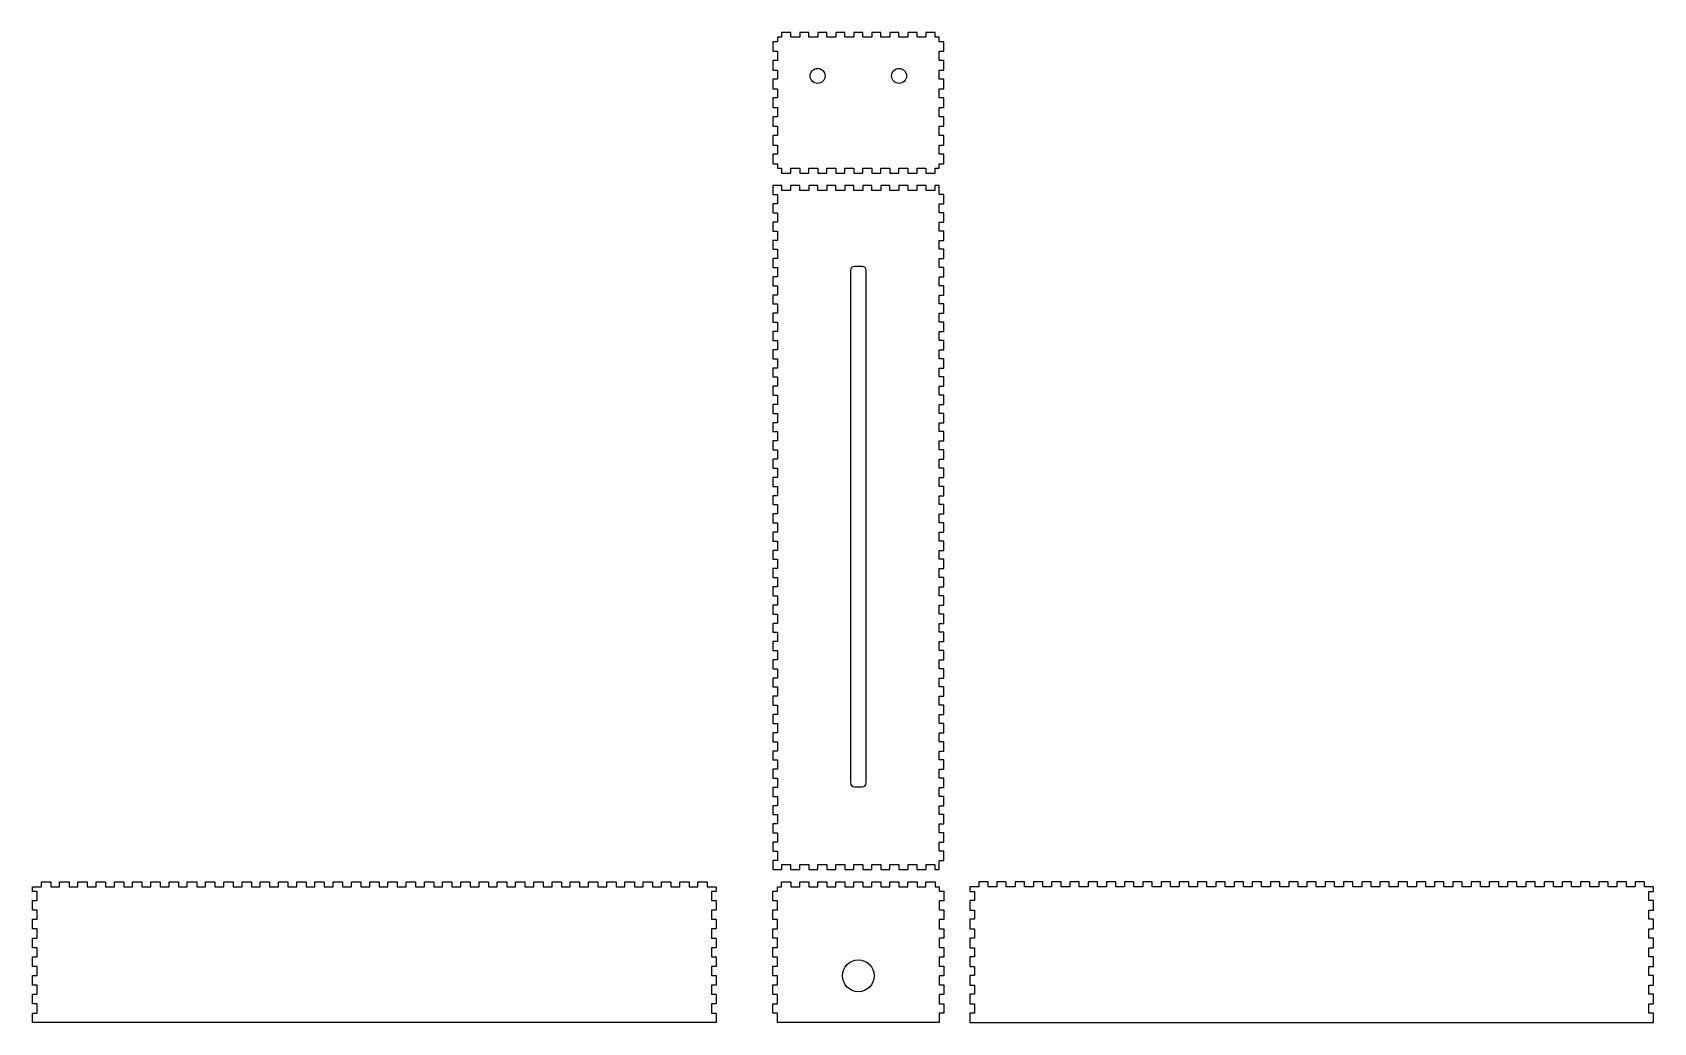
# Model space of a CAD drawing. Header units: millimetres. Extents: x -3740 to 1472, y -3901 to 3077.
# Drawn here: x -2667 to -1339, y -3901 to -3090 of the extents above; entities that cross this region are included whole.
import ezdxf

# ---------------------------------------------------------------- set-up
doc = ezdxf.new("R2010")
doc.units = ezdxf.units.MM
doc.layers.get('0').update_dxf_attribs({"true_color": 0xe7f0ff})
doc.layers.add('DEFAULT', color=7, linetype='Continuous')

msp = doc.modelspace()

# ---------------------------------------------------------------- linework, layer by layer
at = {"color": 5}
for points in [[(-2056.62, -3136.178), (-2056.62, -3143.658), (-2060.62, -3143.658), (-2060.62, -3151.538), (-2056.62, -3151.538), (-2056.62, -3159.018), (-2060.62, -3159.018), (-2060.62, -3166.898), (-2056.62, -3166.898), (-2056.62, -3174.378), (-2060.62, -3174.378), (-2060.62, -3182.258), (-2056.62, -3182.258), (-2056.62, -3189.738), (-2060.62, -3189.738), (-2060.62, -3197.618), (-2056.62, -3197.618), (-2056.62, -3201.198), (-2053.341, -3201.198), (-2053.341, -3205.198), (-2045.763, -3205.198), (-2045.763, -3201.198), (-2038.584, -3201.198), (-2038.584, -3205.198), (-2031.005, -3205.198), (-2031.005, -3201.198), (-2023.826, -3201.198), (-2023.826, -3205.198), (-2016.247, -3205.198), (-2016.247, -3201.198), (-2009.068, -3201.198), (-2009.068, -3205.198), (-2001.489, -3205.198), (-2001.489, -3201.198), (-1994.31, -3201.198), (-1994.31, -3205.198), (-1986.731, -3205.198), (-1986.731, -3201.198), (-1979.552, -3201.198), (-1979.552, -3205.198), (-1971.973, -3205.198), (-1971.973, -3201.198), (-1964.794, -3201.198), (-1964.794, -3205.198), (-1957.215, -3205.198), (-1957.215, -3201.198), (-1950.036, -3201.198), (-1950.036, -3205.198), (-1942.457, -3205.198), (-1942.457, -3201.198), (-1935.278, -3201.198), (-1935.278, -3205.198), (-1927.699, -3205.198), (-1927.699, -3201.198), (-1924.42, -3201.198), (-1924.42, -3197.618), (-1920.42, -3197.618), (-1920.42, -3189.738), (-1924.42, -3189.738), (-1924.42, -3182.258), (-1920.42, -3182.258), (-1920.42, -3174.378), (-1924.42, -3174.378), (-1924.42, -3166.898), (-1920.42, -3166.898), (-1920.42, -3159.018), (-1924.42, -3159.018), (-1924.42, -3151.538), (-1920.42, -3151.538), (-1920.42, -3143.658), (-1924.42, -3143.658), (-1924.42, -3136.178), (-1920.42, -3136.178), (-1920.42, -3128.298), (-1924.42, -3128.298), (-1924.42, -3120.818), (-1920.42, -3120.818), (-1920.42, -3112.938), (-1924.42, -3112.938), (-1924.42, -3105.458), (-1920.42, -3105.458), (-1920.42, -3097.578), (-1924.42, -3097.578), (-1924.42, -3093.998), (-1927.699, -3093.998), (-1927.699, -3089.998), (-1935.278, -3089.998), (-1935.278, -3093.998), (-1942.457, -3093.998), (-1942.457, -3089.998), (-1950.036, -3089.998), (-1950.036, -3093.998), (-1957.215, -3093.998), (-1957.215, -3089.998), (-1964.794, -3089.998), (-1964.794, -3093.998), (-1971.973, -3093.998), (-1971.973, -3089.998), (-1979.552, -3089.998), (-1979.552, -3093.998), (-1986.731, -3093.998), (-1986.731, -3089.998), (-1994.31, -3089.998), (-1994.31, -3093.998), (-2001.489, -3093.998), (-2001.489, -3089.998), (-2009.068, -3089.998), (-2009.068, -3093.998), (-2016.247, -3093.998), (-2016.247, -3089.998), (-2023.826, -3089.998), (-2023.826, -3093.998), (-2031.005, -3093.998), (-2031.005, -3089.998), (-2038.584, -3089.998), (-2038.584, -3093.998), (-2045.763, -3093.998), (-2045.763, -3089.998), (-2053.341, -3089.998), (-2053.341, -3093.998), (-2056.62, -3093.998), (-2056.62, -3097.578), (-2060.62, -3097.578), (-2060.62, -3105.458), (-2056.62, -3105.458), (-2056.62, -3112.938), (-2060.62, -3112.938), (-2060.62, -3120.818), (-2056.62, -3120.818), (-2056.62, -3128.298), (-2060.62, -3128.298), (-2060.62, -3136.178)], [(-2056.62, -3222.767), (-2056.62, -3230.437), (-2060.62, -3230.437), (-2060.62, -3237.706), (-2056.62, -3237.706), (-2056.62, -3245.375), (-2060.62, -3245.375), (-2060.62, -3252.645), (-2056.62, -3252.645), (-2056.62, -3260.314), (-2060.62, -3260.314), (-2060.62, -3267.584), (-2056.62, -3267.584), (-2056.62, -3275.253), (-2060.62, -3275.253), (-2060.62, -3282.522), (-2056.62, -3282.522), (-2056.62, -3290.191), (-2060.62, -3290.191), (-2060.62, -3297.46), (-2056.62, -3297.46), (-2056.62, -3305.13), (-2060.62, -3305.13), (-2060.62, -3312.399), (-2056.62, -3312.399), (-2056.62, -3320.069), (-2060.62, -3320.069), (-2060.62, -3327.338), (-2056.62, -3327.338), (-2056.62, -3335.008), (-2060.62, -3335.008), (-2060.62, -3342.277), (-2056.62, -3342.277), (-2056.62, -3349.946), (-2060.62, -3349.946), (-2060.62, -3357.216), (-2056.62, -3357.216), (-2056.62, -3364.884), (-2060.62, -3364.884), (-2060.62, -3372.154), (-2056.62, -3372.154), (-2056.62, -3379.823), (-2060.62, -3379.823), (-2060.62, -3387.093), (-2056.62, -3387.093), (-2056.62, -3394.762), (-2060.62, -3394.762), (-2060.62, -3402.031), (-2056.62, -3402.031), (-2056.62, -3409.701), (-2060.62, -3409.701), (-2060.62, -3416.97), (-2056.62, -3416.97), (-2056.62, -3424.64), (-2060.62, -3424.64), (-2060.62, -3431.909), (-2056.62, -3431.909), (-2056.62, -3439.578), (-2060.62, -3439.578), (-2060.62, -3446.848), (-2056.62, -3446.848), (-2056.62, -3454.517), (-2060.62, -3454.517), (-2060.62, -3461.786), (-2056.62, -3461.786), (-2056.62, -3469.455), (-2060.62, -3469.455), (-2060.62, -3476.725), (-2056.62, -3476.725), (-2056.62, -3484.394), (-2060.62, -3484.394), (-2060.62, -3491.663), (-2056.62, -3491.663), (-2056.62, -3499.333), (-2060.62, -3499.333), (-2060.62, -3506.602), (-2056.62, -3506.602), (-2056.62, -3514.272), (-2060.62, -3514.272), (-2060.62, -3521.541), (-2056.62, -3521.541), (-2056.62, -3529.21), (-2060.62, -3529.21), (-2060.62, -3536.479), (-2056.62, -3536.479), (-2056.62, -3544.149), (-2060.62, -3544.149), (-2060.62, -3551.418), (-2056.62, -3551.418), (-2056.62, -3559.087), (-2060.62, -3559.087), (-2060.62, -3566.357), (-2056.62, -3566.357), (-2056.62, -3574.026), (-2060.62, -3574.026), (-2060.62, -3581.296), (-2056.62, -3581.296), (-2056.62, -3588.965), (-2060.62, -3588.965), (-2060.62, -3596.234), (-2056.62, -3596.234), (-2056.62, -3603.904), (-2060.62, -3603.904), (-2060.62, -3611.173), (-2056.62, -3611.173), (-2056.62, -3618.842), (-2060.62, -3618.842), (-2060.62, -3626.111), (-2056.62, -3626.111), (-2056.62, -3633.781), (-2060.62, -3633.781), (-2060.62, -3641.05), (-2056.62, -3641.05), (-2056.62, -3648.72), (-2060.62, -3648.72), (-2060.62, -3655.989), (-2056.62, -3655.989), (-2056.62, -3663.658), (-2060.62, -3663.658), (-2060.62, -3670.928), (-2056.62, -3670.928), (-2056.62, -3678.597), (-2060.62, -3678.597), (-2060.62, -3685.866), (-2056.62, -3685.866), (-2056.62, -3693.536), (-2060.62, -3693.536), (-2060.62, -3700.805), (-2056.62, -3700.805), (-2056.62, -3708.474), (-2060.62, -3708.474), (-2060.62, -3715.744), (-2056.62, -3715.744), (-2056.62, -3723.413), (-2060.62, -3723.413), (-2060.62, -3730.682), (-2056.62, -3730.682), (-2056.62, -3738.352), (-2060.62, -3738.352), (-2060.62, -3745.621), (-2056.62, -3745.621), (-2056.62, -3753.29), (-2060.62, -3753.29), (-2060.62, -3760.56), (-2056.62, -3760.56), (-2056.62, -3768.229), (-2060.62, -3768.229), (-2060.62, -3775.598), (-2053.141, -3775.598), (-2053.141, -3771.598), (-2045.963, -3771.598), (-2045.963, -3775.598), (-2038.384, -3775.598), (-2038.384, -3771.598), (-2031.205, -3771.598), (-2031.205, -3775.598), (-2023.626, -3775.598), (-2023.626, -3771.598), (-2016.447, -3771.598), (-2016.447, -3775.598), (-2008.868, -3775.598), (-2008.868, -3771.598), (-2001.689, -3771.598), (-2001.689, -3775.598), (-1994.11, -3775.598), (-1994.11, -3771.598), (-1986.931, -3771.598), (-1986.931, -3775.598), (-1979.352, -3775.598), (-1979.352, -3771.598), (-1972.173, -3771.598), (-1972.173, -3775.598), (-1964.594, -3775.598), (-1964.594, -3771.598), (-1957.415, -3771.598), (-1957.415, -3775.598), (-1949.836, -3775.598), (-1949.836, -3771.598), (-1942.657, -3771.598), (-1942.657, -3775.598), (-1935.078, -3775.598), (-1935.078, -3771.598), (-1927.899, -3771.598), (-1927.899, -3775.598), (-1924.42, -3775.598), (-1924.42, -3768.229), (-1920.42, -3768.229), (-1920.42, -3760.56), (-1924.42, -3760.56), (-1924.42, -3753.29), (-1920.42, -3753.29), (-1920.42, -3745.621), (-1924.42, -3745.621), (-1924.42, -3738.352), (-1920.42, -3738.352), (-1920.42, -3730.682), (-1924.42, -3730.682), (-1924.42, -3723.413), (-1920.42, -3723.413), (-1920.42, -3715.744), (-1924.42, -3715.744), (-1924.42, -3708.474), (-1920.42, -3708.474), (-1920.42, -3700.805), (-1924.42, -3700.805), (-1924.42, -3693.536), (-1920.42, -3693.536), (-1920.42, -3685.866), (-1924.42, -3685.866), (-1924.42, -3678.597), (-1920.42, -3678.597), (-1920.42, -3670.928), (-1924.42, -3670.928), (-1924.42, -3663.658), (-1920.42, -3663.658), (-1920.42, -3655.989), (-1924.42, -3655.989), (-1924.42, -3648.72), (-1920.42, -3648.72), (-1920.42, -3641.05), (-1924.42, -3641.05), (-1924.42, -3633.781), (-1920.42, -3633.781), (-1920.42, -3626.111), (-1924.42, -3626.111), (-1924.42, -3618.842), (-1920.42, -3618.842), (-1920.42, -3611.173), (-1924.42, -3611.173), (-1924.42, -3603.904), (-1920.42, -3603.904), (-1920.42, -3596.234), (-1924.42, -3596.234), (-1924.42, -3588.965), (-1920.42, -3588.965), (-1920.42, -3581.296), (-1924.42, -3581.296), (-1924.42, -3574.026), (-1920.42, -3574.026), (-1920.42, -3566.357), (-1924.42, -3566.357), (-1924.42, -3559.087), (-1920.42, -3559.087), (-1920.42, -3551.418), (-1924.42, -3551.418), (-1924.42, -3544.149), (-1920.42, -3544.149), (-1920.42, -3536.479), (-1924.42, -3536.479), (-1924.42, -3529.21), (-1920.42, -3529.21), (-1920.42, -3521.541), (-1924.42, -3521.541), (-1924.42, -3514.272), (-1920.42, -3514.272), (-1920.42, -3506.602), (-1924.42, -3506.602), (-1924.42, -3499.333), (-1920.42, -3499.333), (-1920.42, -3491.663), (-1924.42, -3491.663), (-1924.42, -3484.394), (-1920.42, -3484.394), (-1920.42, -3476.725), (-1924.42, -3476.725), (-1924.42, -3469.455), (-1920.42, -3469.455), (-1920.42, -3461.786), (-1924.42, -3461.786), (-1924.42, -3454.517), (-1920.42, -3454.517), (-1920.42, -3446.848), (-1924.42, -3446.848), (-1924.42, -3439.578), (-1920.42, -3439.578), (-1920.42, -3431.909), (-1924.42, -3431.909), (-1924.42, -3424.64), (-1920.42, -3424.64), (-1920.42, -3416.97), (-1924.42, -3416.97), (-1924.42, -3409.701), (-1920.42, -3409.701), (-1920.42, -3402.031), (-1924.42, -3402.031), (-1924.42, -3394.762), (-1920.42, -3394.762), (-1920.42, -3387.093), (-1924.42, -3387.093), (-1924.42, -3379.823), (-1920.42, -3379.823), (-1920.42, -3372.154), (-1924.42, -3372.154), (-1924.42, -3364.884), (-1920.42, -3364.884), (-1920.42, -3357.216), (-1924.42, -3357.216), (-1924.42, -3349.946), (-1920.42, -3349.946), (-1920.42, -3342.277), (-1924.42, -3342.277), (-1924.42, -3335.008), (-1920.42, -3335.008), (-1920.42, -3327.338), (-1924.42, -3327.338), (-1924.42, -3320.069), (-1920.42, -3320.069), (-1920.42, -3312.399), (-1924.42, -3312.399), (-1924.42, -3305.13), (-1920.42, -3305.13), (-1920.42, -3297.46), (-1924.42, -3297.46), (-1924.42, -3290.191), (-1920.42, -3290.191), (-1920.42, -3282.522), (-1924.42, -3282.522), (-1924.42, -3275.253), (-1920.42, -3275.253), (-1920.42, -3267.584), (-1924.42, -3267.584), (-1924.42, -3260.314), (-1920.42, -3260.314), (-1920.42, -3252.645), (-1924.42, -3252.645), (-1924.42, -3245.375), (-1920.42, -3245.375), (-1920.42, -3237.706), (-1924.42, -3237.706), (-1924.42, -3230.437), (-1920.42, -3230.437), (-1920.42, -3222.767), (-1924.42, -3222.767), (-1924.42, -3215.398), (-1927.899, -3215.398), (-1927.899, -3219.398), (-1935.078, -3219.398), (-1935.078, -3215.398), (-1942.657, -3215.398), (-1942.657, -3219.398), (-1949.836, -3219.398), (-1949.836, -3215.398), (-1957.415, -3215.398), (-1957.415, -3219.398), (-1964.594, -3219.398), (-1964.594, -3215.398), (-1972.173, -3215.398), (-1972.173, -3219.398), (-1979.352, -3219.398), (-1979.352, -3215.398), (-1986.931, -3215.398), (-1986.931, -3219.398), (-1994.11, -3219.398), (-1994.11, -3215.398), (-2001.689, -3215.398), (-2001.689, -3219.398), (-2008.868, -3219.398), (-2008.868, -3215.398), (-2016.447, -3215.398), (-2016.447, -3219.398), (-2023.626, -3219.398), (-2023.626, -3215.398), (-2031.205, -3215.398), (-2031.205, -3219.398), (-2038.384, -3219.398), (-2038.384, -3215.398), (-2045.963, -3215.398), (-2045.963, -3219.398), (-2053.141, -3219.398), (-2053.141, -3215.398), (-2060.62, -3215.398), (-2060.62, -3222.767)], [(-2110.893, -3862.499), (-2106.893, -3862.499), (-2106.893, -3870.379), (-2110.893, -3870.379), (-2110.893, -3877.859), (-2106.893, -3877.859), (-2106.893, -3885.739), (-2110.893, -3885.739), (-2110.893, -3893.219), (-2106.893, -3893.219), (-2106.893, -3900.999), (-2667.094, -3900.999), (-2667.094, -3893.219), (-2663.094, -3893.219), (-2663.094, -3885.739), (-2667.094, -3885.739), (-2667.094, -3877.859), (-2663.094, -3877.859), (-2663.094, -3870.379), (-2667.094, -3870.379), (-2667.094, -3862.499), (-2663.094, -3862.499), (-2663.094, -3855.019), (-2667.094, -3855.019), (-2667.094, -3847.139), (-2663.094, -3847.139), (-2663.094, -3839.659), (-2667.094, -3839.659), (-2667.094, -3831.779), (-2663.094, -3831.779), (-2663.094, -3824.299), (-2667.094, -3824.299), (-2667.094, -3816.419), (-2663.094, -3816.419), (-2663.094, -3808.939), (-2667.094, -3808.939), (-2667.094, -3801.059), (-2663.094, -3801.059), (-2663.094, -3793.579), (-2667.094, -3793.579), (-2667.094, -3789.799), (-2659.724, -3789.799), (-2659.724, -3785.799), (-2652.055, -3785.799), (-2652.055, -3789.799), (-2644.786, -3789.799), (-2644.786, -3785.799), (-2637.117, -3785.799), (-2637.117, -3789.799), (-2629.847, -3789.799), (-2629.847, -3785.799), (-2622.178, -3785.799), (-2622.178, -3789.799), (-2614.908, -3789.799), (-2614.908, -3785.799), (-2607.239, -3785.799), (-2607.239, -3789.799), (-2599.97, -3789.799), (-2599.97, -3785.799), (-2592.3, -3785.799), (-2592.3, -3789.799), (-2585.031, -3789.799), (-2585.031, -3785.799), (-2577.362, -3785.799), (-2577.362, -3789.799), (-2570.092, -3789.799), (-2570.092, -3785.799), (-2562.423, -3785.799), (-2562.423, -3789.799), (-2555.154, -3789.799), (-2555.154, -3785.799), (-2547.484, -3785.799), (-2547.484, -3789.799), (-2540.215, -3789.799), (-2540.215, -3785.799), (-2532.546, -3785.799), (-2532.546, -3789.799), (-2525.276, -3789.799), (-2525.276, -3785.799), (-2517.607, -3785.799), (-2517.607, -3789.799), (-2510.338, -3789.799), (-2510.338, -3785.799), (-2502.668, -3785.799), (-2502.668, -3789.799), (-2495.399, -3789.799), (-2495.399, -3785.799), (-2487.73, -3785.799), (-2487.73, -3789.799), (-2480.46, -3789.799), (-2480.46, -3785.799), (-2472.791, -3785.799), (-2472.791, -3789.799), (-2465.522, -3789.799), (-2465.522, -3785.799), (-2457.852, -3785.799), (-2457.852, -3789.799), (-2450.583, -3789.799), (-2450.583, -3785.799), (-2442.914, -3785.799), (-2442.914, -3789.799), (-2435.644, -3789.799), (-2435.644, -3785.799), (-2427.975, -3785.799), (-2427.975, -3789.799), (-2420.706, -3789.799), (-2420.706, -3785.799), (-2413.036, -3785.799), (-2413.036, -3789.799), (-2405.767, -3789.799), (-2405.767, -3785.799), (-2398.097, -3785.799), (-2398.097, -3789.799), (-2390.828, -3789.799), (-2390.828, -3785.799), (-2383.159, -3785.799), (-2383.159, -3789.799), (-2375.89, -3789.799), (-2375.89, -3785.799), (-2368.22, -3785.799), (-2368.22, -3789.799), (-2360.951, -3789.799), (-2360.951, -3785.799), (-2353.282, -3785.799), (-2353.282, -3789.799), (-2346.012, -3789.799), (-2346.012, -3785.799), (-2338.343, -3785.799), (-2338.343, -3789.799), (-2331.074, -3789.799), (-2331.074, -3785.799), (-2323.404, -3785.799), (-2323.404, -3789.799), (-2316.135, -3789.799), (-2316.135, -3785.799), (-2308.465, -3785.799), (-2308.465, -3789.799), (-2301.196, -3789.799), (-2301.196, -3785.799), (-2293.527, -3785.799), (-2293.527, -3789.799), (-2286.258, -3789.799), (-2286.258, -3785.799), (-2278.588, -3785.799), (-2278.588, -3789.799), (-2271.319, -3789.799), (-2271.319, -3785.799), (-2263.65, -3785.799), (-2263.65, -3789.799), (-2256.38, -3789.799), (-2256.38, -3785.799), (-2248.711, -3785.799), (-2248.711, -3789.799), (-2241.441, -3789.799), (-2241.441, -3785.799), (-2233.772, -3785.799), (-2233.772, -3789.799), (-2226.503, -3789.799), (-2226.503, -3785.799), (-2218.833, -3785.799), (-2218.833, -3789.799), (-2211.564, -3789.799), (-2211.564, -3785.799), (-2203.895, -3785.799), (-2203.895, -3789.799), (-2196.626, -3789.799), (-2196.626, -3785.799), (-2188.956, -3785.799), (-2188.956, -3789.799), (-2181.687, -3789.799), (-2181.687, -3785.799), (-2174.018, -3785.799), (-2174.018, -3789.799), (-2166.748, -3789.799), (-2166.748, -3785.799), (-2159.079, -3785.799), (-2159.079, -3789.799), (-2151.809, -3789.799), (-2151.809, -3785.799), (-2144.14, -3785.799), (-2144.14, -3789.799), (-2136.87, -3789.799), (-2136.87, -3785.799), (-2129.202, -3785.799), (-2129.202, -3789.799), (-2121.932, -3789.799), (-2121.932, -3785.799), (-2114.263, -3785.799), (-2114.263, -3789.799), (-2106.893, -3789.799), (-2106.893, -3793.579), (-2110.893, -3793.579), (-2110.893, -3801.059), (-2106.893, -3801.059), (-2106.893, -3808.939), (-2110.893, -3808.939), (-2110.893, -3816.419), (-2106.893, -3816.419), (-2106.893, -3824.299), (-2110.893, -3824.299), (-2110.893, -3831.779), (-2106.893, -3831.779), (-2106.893, -3839.659), (-2110.893, -3839.659), (-2110.893, -3847.139), (-2106.893, -3847.139), (-2106.893, -3855.019), (-2110.893, -3855.019)], [(-1957.215, -3789.798), (-1950.036, -3789.798), (-1950.036, -3785.799), (-1942.457, -3785.799), (-1942.457, -3789.798), (-1935.278, -3789.798), (-1935.278, -3785.799), (-1927.699, -3785.799), (-1927.699, -3789.798), (-1924.42, -3789.798), (-1924.42, -3793.378), (-1920.42, -3793.378), (-1920.42, -3801.258), (-1924.42, -3801.258), (-1924.42, -3808.738), (-1920.42, -3808.738), (-1920.42, -3816.618), (-1924.42, -3816.618), (-1924.42, -3824.098), (-1920.42, -3824.098), (-1920.42, -3831.978), (-1924.42, -3831.978), (-1924.42, -3839.458), (-1920.42, -3839.458), (-1920.42, -3847.338), (-1924.42, -3847.338), (-1924.42, -3854.818), (-1920.42, -3854.818), (-1920.42, -3862.698), (-1924.42, -3862.698), (-1924.42, -3870.178), (-1920.42, -3870.178), (-1920.42, -3878.058), (-1924.42, -3878.058), (-1924.42, -3885.538), (-1920.42, -3885.538), (-1920.42, -3893.418), (-1924.42, -3893.418), (-1924.42, -3900.999), (-2056.62, -3900.999), (-2056.62, -3893.418), (-2060.62, -3893.418), (-2060.62, -3885.538), (-2056.62, -3885.538), (-2056.62, -3878.058), (-2060.62, -3878.058), (-2060.62, -3870.178), (-2056.62, -3870.178), (-2056.62, -3862.698), (-2060.62, -3862.698), (-2060.62, -3854.818), (-2056.62, -3854.818), (-2056.62, -3847.338), (-2060.62, -3847.338), (-2060.62, -3839.458), (-2056.62, -3839.458), (-2056.62, -3831.978), (-2060.62, -3831.978), (-2060.62, -3824.098), (-2056.62, -3824.098), (-2056.62, -3816.618), (-2060.62, -3816.618), (-2060.62, -3808.738), (-2056.62, -3808.738), (-2056.62, -3801.258), (-2060.62, -3801.258), (-2060.62, -3793.378), (-2056.62, -3793.378), (-2056.62, -3789.798), (-2053.341, -3789.798), (-2053.341, -3785.799), (-2045.763, -3785.799), (-2045.763, -3789.798), (-2038.584, -3789.798), (-2038.584, -3785.799), (-2031.005, -3785.799), (-2031.005, -3789.798), (-2023.826, -3789.798), (-2023.826, -3785.799), (-2016.247, -3785.799), (-2016.247, -3789.798), (-2009.068, -3789.798), (-2009.068, -3785.799), (-2001.489, -3785.799), (-2001.489, -3789.798), (-1994.31, -3789.798), (-1994.31, -3785.799), (-1986.731, -3785.799), (-1986.731, -3789.798), (-1979.552, -3789.798), (-1979.552, -3785.799), (-1971.973, -3785.799), (-1971.973, -3789.798), (-1964.794, -3789.798), (-1964.794, -3785.799), (-1957.215, -3785.799)], [(-1413.877, -3785.799), (-1413.877, -3789.799), (-1421.146, -3789.799), (-1421.146, -3785.799), (-1428.816, -3785.799), (-1428.816, -3789.799), (-1436.085, -3789.799), (-1436.085, -3785.799), (-1443.754, -3785.799), (-1443.754, -3789.799), (-1451.024, -3789.799), (-1451.024, -3785.799), (-1458.693, -3785.799), (-1458.693, -3789.799), (-1465.962, -3789.799), (-1465.962, -3785.799), (-1473.631, -3785.799), (-1473.631, -3789.799), (-1480.901, -3789.799), (-1480.901, -3785.799), (-1488.57, -3785.799), (-1488.57, -3789.799), (-1495.84, -3789.799), (-1495.84, -3785.799), (-1503.509, -3785.799), (-1503.509, -3789.799), (-1510.778, -3789.799), (-1510.778, -3785.799), (-1518.448, -3785.799), (-1518.448, -3789.799), (-1525.717, -3789.799), (-1525.717, -3785.799), (-1533.386, -3785.799), (-1533.386, -3789.799), (-1540.655, -3789.799), (-1540.655, -3785.799), (-1548.325, -3785.799), (-1548.325, -3789.799), (-1555.594, -3789.799), (-1555.594, -3785.799), (-1563.264, -3785.799), (-1563.264, -3789.799), (-1570.533, -3789.799), (-1570.533, -3785.799), (-1578.202, -3785.799), (-1578.202, -3789.799), (-1585.472, -3789.799), (-1585.472, -3785.799), (-1593.141, -3785.799), (-1593.141, -3789.799), (-1600.41, -3789.799), (-1600.41, -3785.799), (-1608.08, -3785.799), (-1608.08, -3789.799), (-1615.349, -3789.799), (-1615.349, -3785.799), (-1623.018, -3785.799), (-1623.018, -3789.799), (-1630.287, -3789.799), (-1630.287, -3785.799), (-1637.957, -3785.799), (-1637.957, -3789.799), (-1645.226, -3789.799), (-1645.226, -3785.799), (-1652.896, -3785.799), (-1652.896, -3789.799), (-1660.165, -3789.799), (-1660.165, -3785.799), (-1667.834, -3785.799), (-1667.834, -3789.799), (-1675.104, -3789.799), (-1675.104, -3785.799), (-1682.773, -3785.799), (-1682.773, -3789.799), (-1690.042, -3789.799), (-1690.042, -3785.799), (-1697.712, -3785.799), (-1697.712, -3789.799), (-1704.981, -3789.799), (-1704.981, -3785.799), (-1712.65, -3785.799), (-1712.65, -3789.799), (-1719.92, -3789.799), (-1719.92, -3785.799), (-1727.589, -3785.799), (-1727.589, -3789.799), (-1734.858, -3789.799), (-1734.858, -3785.799), (-1742.528, -3785.799), (-1742.528, -3789.799), (-1749.797, -3789.799), (-1749.797, -3785.799), (-1757.466, -3785.799), (-1757.466, -3789.799), (-1764.736, -3789.799), (-1764.736, -3785.799), (-1772.405, -3785.799), (-1772.405, -3789.799), (-1779.674, -3789.799), (-1779.674, -3785.799), (-1787.344, -3785.799), (-1787.344, -3789.799), (-1794.613, -3789.799), (-1794.613, -3785.799), (-1802.282, -3785.799), (-1802.282, -3789.799), (-1809.552, -3789.799), (-1809.552, -3785.799), (-1817.221, -3785.799), (-1817.221, -3789.799), (-1824.49, -3789.799), (-1824.49, -3785.799), (-1832.16, -3785.799), (-1832.16, -3789.799), (-1839.429, -3789.799), (-1839.429, -3785.799), (-1847.098, -3785.799), (-1847.098, -3789.799), (-1854.368, -3789.799), (-1854.368, -3785.799), (-1862.037, -3785.799), (-1862.037, -3789.799), (-1869.307, -3789.799), (-1869.307, -3785.799), (-1876.976, -3785.799), (-1876.976, -3789.799), (-1884.245, -3789.799), (-1884.245, -3785.799), (-1891.914, -3785.799), (-1891.914, -3789.799), (-1899.284, -3789.799), (-1899.284, -3793.579), (-1895.284, -3793.579), (-1895.284, -3801.059), (-1899.284, -3801.059), (-1899.284, -3808.939), (-1895.284, -3808.939), (-1895.284, -3816.419), (-1899.284, -3816.419), (-1899.284, -3824.299), (-1895.284, -3824.299), (-1895.284, -3831.779), (-1899.284, -3831.779), (-1899.284, -3839.659), (-1895.284, -3839.659), (-1895.284, -3847.139), (-1899.284, -3847.139), (-1899.284, -3855.019), (-1895.284, -3855.019), (-1895.284, -3862.499), (-1899.284, -3862.499), (-1899.284, -3870.379), (-1895.284, -3870.379), (-1895.284, -3877.859), (-1899.284, -3877.859), (-1899.284, -3885.738), (-1895.284, -3885.738), (-1895.284, -3893.219), (-1899.284, -3893.219), (-1899.284, -3900.999), (-1339.083, -3900.999), (-1339.083, -3893.219), (-1343.083, -3893.219), (-1343.083, -3885.738), (-1339.083, -3885.738), (-1339.083, -3877.859), (-1343.083, -3877.859), (-1343.083, -3870.379), (-1339.083, -3870.379), (-1339.083, -3862.499), (-1343.083, -3862.499), (-1343.083, -3855.019), (-1339.083, -3855.019), (-1339.083, -3847.139), (-1343.083, -3847.139), (-1343.083, -3839.659), (-1339.083, -3839.659), (-1339.083, -3831.779), (-1343.083, -3831.779), (-1343.083, -3824.299), (-1339.083, -3824.299), (-1339.083, -3816.419), (-1343.083, -3816.419), (-1343.083, -3808.939), (-1339.083, -3808.939), (-1339.083, -3801.059), (-1343.083, -3801.059), (-1343.083, -3793.579), (-1339.083, -3793.579), (-1339.083, -3789.799), (-1346.453, -3789.799), (-1346.453, -3785.799), (-1354.122, -3785.799), (-1354.122, -3789.799), (-1361.392, -3789.799), (-1361.392, -3785.799), (-1369.061, -3785.799), (-1369.061, -3789.799), (-1376.33, -3789.799), (-1376.33, -3785.799), (-1383.999, -3785.799), (-1383.999, -3789.799), (-1391.269, -3789.799), (-1391.269, -3785.799), (-1398.938, -3785.799), (-1398.938, -3789.799), (-1406.208, -3789.799), (-1406.208, -3785.799)]]:
    msp.add_lwpolyline(points, close=True, dxfattribs=at)
for centre, radius in [((-2023.872, -3125.617), 6.148), ((-1957.169, -3125.617), 6.148), ((-1990.52, -3862.695), 13)]:
    msp.add_circle(centre, radius, dxfattribs=at)
at = {"layer": 'DEFAULT', "color": 5}
for points in [[(-1996.87, -3285.147), (-1996.87, -3704.45)], [(-1987.345, -3281.819), (-1993.695, -3281.819)], [(-1984.17, -3704.45), (-1984.17, -3285.147)], [(-1993.695, -3707.777), (-1987.345, -3707.777)]]:
    msp.add_lwpolyline(points, dxfattribs=at)
for points in [[(-1993.695, -3281.819), (-1995.812, -3281.819), (-1996.87, -3282.928), (-1996.87, -3285.147)], [(-1984.17, -3285.147), (-1984.17, -3282.928), (-1985.229, -3281.819), (-1987.345, -3281.819)], [(-1996.87, -3704.45), (-1996.87, -3706.668), (-1995.812, -3707.777), (-1993.695, -3707.777)], [(-1987.345, -3707.777), (-1985.229, -3707.777), (-1984.17, -3706.668), (-1984.17, -3704.45)]]:
    msp.add_open_spline(points, degree=3, dxfattribs=at)

doc.saveas('drawing.dxf')
